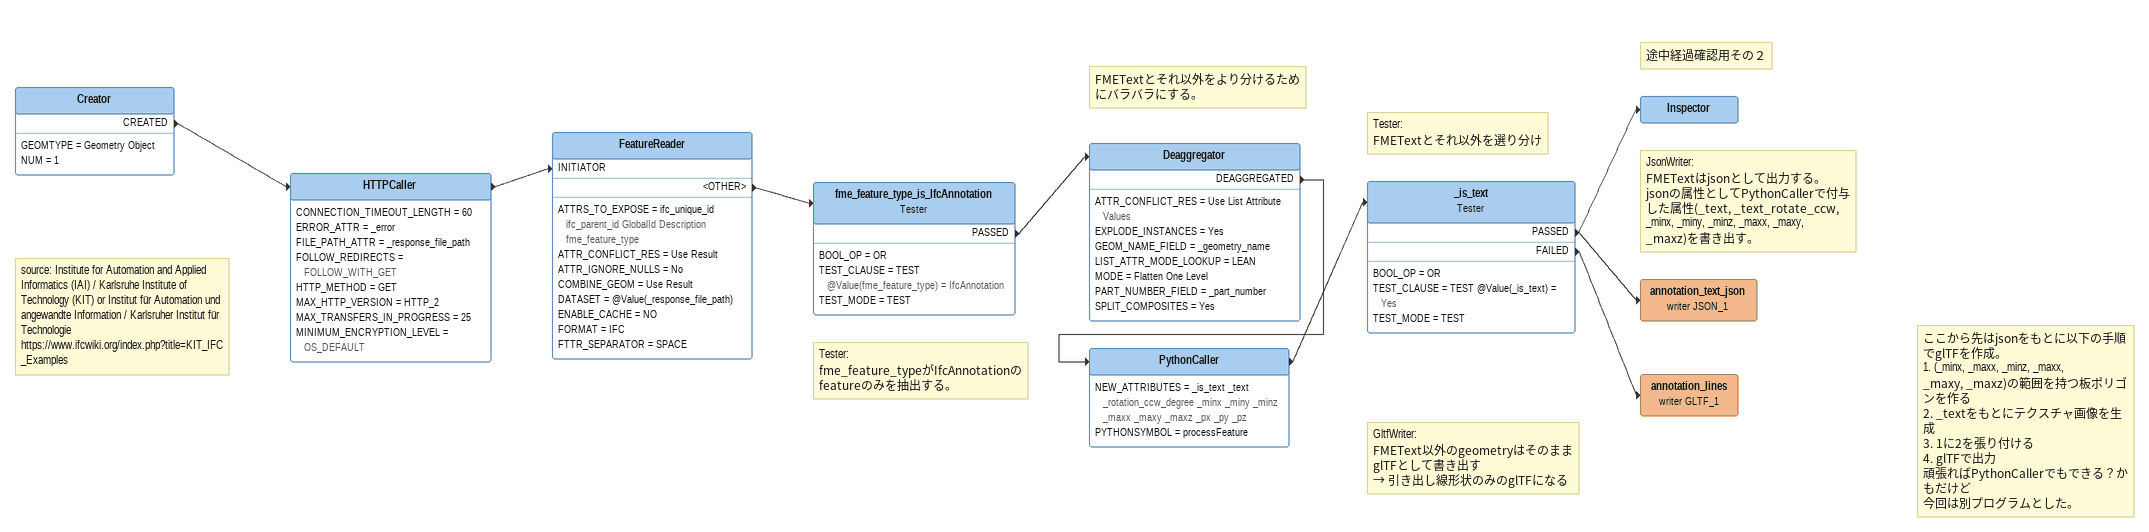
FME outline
Creator
    GEOMTYPE = Geometry Object
    NUM = 1
    CREATED -> HTTPCaller
Note: source: Institute for Automation and Applied Informatics (IAI) / Karlsruhe Institute of Technology (KIT) or Institut für Automation und angewandte Information / Karlsruher Institut für Technologie / https://www.ifcwiki.org/index.php?title=KIT_IFC_Examples
HTTPCaller
    CONNECTION_TIMEOUT_LENGTH = 60
    ERROR_ATTR = _error
    FILE_PATH_ATTR = _response_file_path
    FOLLOW_REDIRECTS = FOLLOW_WITH_GET
    HTTP_METHOD = GET
    MAX_HTTP_VERSION = HTTP_2
    MAX_TRANSFERS_IN_PROGRESS = 25
    MINIMUM_ENCRYPTION_LEVEL = OS_DEFAULT
    -> FeatureReader [INITIATOR]
FeatureReader
    ATTRS_TO_EXPOSE = ifc_unique_id ifc_parent_id GlobalId Description fme_feature_type
    ATTR_CONFLICT_RES = Use Result
    ATTR_IGNORE_NULLS = No
    COMBINE_GEOM = Use Result
    DATASET = @Value(_response_file_path)
    ENABLE_CACHE = NO
    FORMAT = IFC
    FTTR_SEPARATOR = SPACE
    <OTHER> -> fme_feature_type_is_IfcAnnotation
Note: Tester: / fme_feature_typeがIfcAnnotationのfeatureのみを抽出する。
fme_feature_type_is_IfcAnnotation: Tester
    BOOL_OP = OR
    TEST_CLAUSE = TEST @Value(fme_feature_type) = IfcAnnotation
    TEST_MODE = TEST
    PASSED -> Deaggregator
Note: FMETextとそれ以外をより分けるためにバラバラにする。
Deaggregator
    ATTR_CONFLICT_RES = Use List Attribute Values
    EXPLODE_INSTANCES = Yes
    GEOM_NAME_FIELD = _geometry_name
    LIST_ATTR_MODE_LOOKUP = LEAN
    MODE = Flatten One Level
    PART_NUMBER_FIELD = _part_number
    SPLIT_COMPOSITES = Yes
    DEAGGREGATED -> PythonCaller
PythonCaller
    NEW_ATTRIBUTES = _is_text _text _rotation_ccw_degree _minx _miny _minz _maxx _maxy _maxz _px _py _pz
    PYTHONSYMBOL = processFeature
    -> _is_text
Note: Tester: / FMETextとそれ以外を選り分け
_is_text: Tester
    BOOL_OP = OR
    TEST_CLAUSE = TEST @Value(_is_text) = Yes
    TEST_MODE = TEST
    PASSED -> Inspector
    PASSED -> annotation_text_json (writer JSON_1)
    FAILED -> annotation_lines (writer GLTF_1)
Note: 途中経過確認用その２
Inspector
Note: JsonWriter: / FMETextはjsonとして出力する。 / jsonの属性としてPythonCallerで付与した属性(_text, _text_rotate_ccw, _minx, _miny, _minz, _maxx, _maxy, _maxz)を書き出す。
Note: ここから先はjsonをもとに以下の手順でglTFを作成。 / 1. (_minx, _maxx, _minz, _maxx, _maxy, _maxz)の範囲を持つ板ポリゴンを作る / 2. _textをもとにテクスチャ画像を生成 / 3. 1に2を張り付ける / 4. glTFで出力 / 頑張ればPythonCallerでもできる？かもだけど / 今回は別プログラムとした。
annotation_text_json (writer JSON_1)
Note: GltfWriter: / FMEText以外のgeometryはそのままglTFとして書き出す / → 引き出し線形状のみのglTFになる
annotation_lines (writer GLTF_1)
